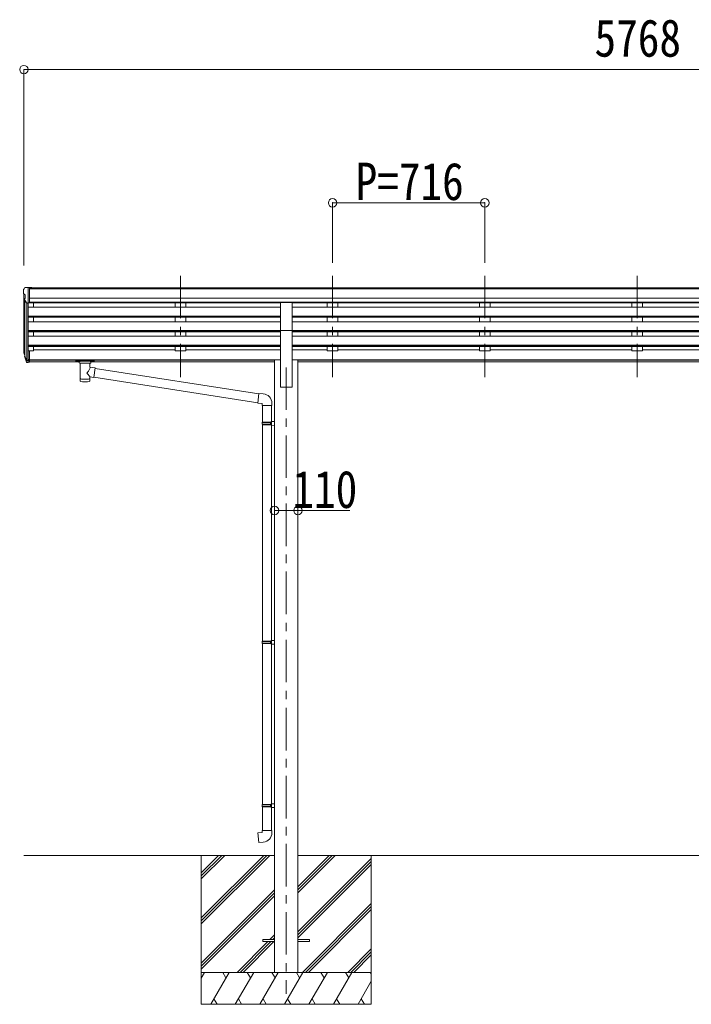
# Model space of a CAD drawing. Units: millimetres at full size, sheet at 1:40; some dimension numbers follow another scale. Extents: x -11243 to 11243, y -7760 to 7760.
# Drawn here: x 1483 to 4642, y -4819 to -192 of the extents above; entities that cross this region are included whole.
import ezdxf
from ezdxf.enums import TextEntityAlignment as Align

# ---------------------------------------------------------------- set-up
doc = ezdxf.new("R2010")
doc.units = ezdxf.units.MM
doc.header["$LTSCALE"] = 40
doc.header["$PDMODE"] = 32
doc.header["$PDSIZE"] = 40
doc.linetypes.add('CHAIN1', pattern=[8, 5, -1, 1, -1])
for name, color, linetype, lineweight in [('0-0_0', 7, 'Continuous', 9), ('0-1_本体', 5, 'CHAIN1', 9), ('0-3_ELV2', 4, 'Continuous', 9), ('0-6_OTH_LINE', 6, 'Continuous', 9), ('0-9_OUTLINE', 7, 'Continuous', 9)]:
    doc.layers.add(name, color=color, linetype=linetype, lineweight=lineweight)
doc.styles.add('ＭＳ ゴシック', font='')
doc.styles.get('ＭＳ ゴシック').set_extended_font_data('MS Gothic')

msp = doc.modelspace()

# ---------------------------------------------------------------- linework, layer by layer
at = {"layer": '0-0_0'}
for p, q in [((1502.92, -4119.47), (2681.72, -4119.47)), ((2336.92, -4119.47), (2336.92, -4819.47)), ((2336.92, -4413.65), (2631.1, -4119.47)), ((2336.92, -4427.79), (2645.24, -4119.47)), ((2336.92, -4441.93), (2659.39, -4119.47)), ((2336.92, -4229.8), (2447.25, -4119.47)), ((2336.92, -4215.66), (2433.11, -4119.47)), ((2336.92, -4201.52), (2418.97, -4119.47)), ((2792.12, -4295.1), (2967.75, -4119.47)), ((2792.12, -4280.96), (2953.61, -4119.47)), ((2792.12, -4266.82), (2939.47, -4119.47)), ((2792.12, -4119.47), (5981.72, -4119.47)), ((2792.12, -4478.95), (3136.92, -4134.15)), ((2792.12, -4493.09), (3136.92, -4148.29)), ((2792.12, -4507.23), (3136.92, -4162.43)), ((3136.92, -4119.47), (3136.92, -4819.47)), ((2336.92, -4625.78), (2681.72, -4280.98)), ((2336.92, -4639.92), (2681.72, -4295.12)), ((2336.92, -4654.06), (2681.72, -4309.27)), ((2813.73, -4669.47), (3136.92, -4346.28)), ((2827.87, -4669.47), (3136.92, -4360.42)), ((2842.02, -4669.47), (3136.92, -4374.57)), ((2505.36, -4669.47), (2650.86, -4523.97)), ((2519.51, -4669.47), (2665.01, -4523.97)), ((2533.65, -4669.47), (2679.15, -4523.97)), ((2659.86, -4514.97), (2681.72, -4493.11)), ((2674.01, -4514.97), (2681.72, -4507.25)), ((3025.86, -4669.47), (3136.92, -4558.41)), ((3040.01, -4669.47), (3136.92, -4572.55)), ((3054.15, -4669.47), (3136.92, -4586.7)), ((3136.92, -4669.47), (2336.92, -4669.47)), ((2336.92, -4696.97), (2352.8, -4669.47)), ((2381.67, -4819.47), (2468.27, -4669.47)), ((2453.27, -4695.45), (2438.27, -4669.47)), ((2497.14, -4819.47), (2583.74, -4669.47)), ((2568.74, -4695.45), (2553.74, -4669.47)), ((2612.61, -4819.47), (2699.21, -4669.47)), ((2684.21, -4695.45), (2669.21, -4669.47)), ((2728.08, -4819.47), (2814.68, -4669.47)), ((2799.68, -4695.45), (2784.68, -4669.47)), ((2843.55, -4819.47), (2930.15, -4669.47)), ((2915.15, -4695.45), (2900.15, -4669.47)), ((2959.02, -4819.47), (3045.62, -4669.47)), ((3015.62, -4669.47), (3030.62, -4695.45)), ((3131.09, -4669.47), (3136.92, -4679.57)), ((3074.49, -4819.47), (3136.92, -4711.33)), ((2396.67, -4793.49), (2411.67, -4819.47)), ((2512.14, -4793.49), (2527.14, -4819.47)), ((2627.61, -4793.49), (2642.61, -4819.47)), ((2743.08, -4793.49), (2758.08, -4819.47)), ((2858.55, -4793.49), (2873.55, -4819.47)), ((2974.02, -4793.49), (2989.02, -4819.47)), ((3089.49, -4793.49), (3104.49, -4819.47)), ((2336.92, -4819.47), (3136.92, -4819.47))]:
    msp.add_line(p, q, dxfattribs=at)
at = {"layer": '0-1_本体'}
for p, q in [((2238.92, -1395.07), (2238.92, -1872.58)), ((2238.92, -1395.07), (2238.92, -1872.58)), ((2954.92, -1395.07), (2954.92, -1872.58)), ((2954.92, -1395.07), (2954.92, -1872.58)), ((3670.92, -1395.07), (3670.92, -1872.58)), ((3670.92, -1395.07), (3670.92, -1872.58)), ((4386.92, -1395.07), (4386.92, -1872.58)), ((4386.92, -1395.07), (4386.92, -1872.58)), ((2736.92, -1825.9), (2736.92, -4769.47))]:
    msp.add_line(p, q, dxfattribs=at)
at = {"layer": '0-3_ELV2'}
for p, q in [((1500.92, -1460.18), (1500.92, -1460.81)), ((1507.83, -1451.38), (1503.77, -1457.19)), ((1510.92, -1450.81), (1508.59, -1450.96)), ((1510.92, -1450.81), (1529.42, -1450.81)), ((1522.92, -1523.8), (1522.92, -1450.81)), ((1529.42, -1450.81), (1539.42, -1450.9)), ((1529.42, -1522.8), (1529.42, -1450.81)), ((7244.42, -1452.42), (1529.42, -1452.42)), ((7244.42, -1457.63), (1529.42, -1457.63)), ((1539.42, -1452.42), (1539.42, -1450.9)), ((1502.92, -1481.39), (1502.92, -1747.83)), ((1503.46, -1482), (1508.77, -1485.07)), ((1515.3, -1521.98), (1506.3, -1506.39)), ((1507.89, -1509.16), (1507.89, -1774.54)), ((1508.92, -1485.33), (1508.92, -1501.6)), ((1516.92, -1523.32), (1516.91, -1792.97)), ((1522.92, -1523.8), (1517.71, -1523.48)), ((1529.42, -1522.8), (1522.92, -1522.8)), ((1522.92, -1523.8), (1522.92, -1748.19)), ((7244.42, -1501.16), (1529.42, -1501.16)), ((7244.42, -1519.02), (1529.42, -1519.02)), ((2709.42, -1522.26), (1529.42, -1522.26)), ((1547.92, -1522.26), (1547.92, -1542.72)), ((2213.92, -1522.26), (2213.92, -1542.72)), ((2263.92, -1522.26), (2263.92, -1542.72)), ((2709.42, -1653.24), (2709.42, -1521.44)), ((2709.42, -1521.44), (2764.42, -1521.44)), ((2764.42, -1653.24), (2764.42, -1521.44)), ((6009.42, -1522.26), (2764.42, -1522.26)), ((2929.92, -1522.26), (2929.92, -1542.72)), ((2979.92, -1522.26), (2979.92, -1542.72)), ((3645.92, -1522.26), (3645.92, -1542.72)), ((3695.92, -1522.26), (3695.92, -1542.72)), ((4361.92, -1522.26), (4361.92, -1542.72)), ((4411.92, -1522.26), (4411.92, -1542.72)), ((1522.92, -1542.72), (2709.42, -1542.72)), ((6009.42, -1542.72), (2764.42, -1542.72)), ((1522.92, -1584.6), (2709.42, -1584.6)), ((1522.92, -1586.09), (2709.42, -1586.09)), ((1522.92, -1590.41), (2709.42, -1590.41)), ((1522.92, -1611.21), (2709.42, -1611.21)), ((1547.92, -1590.41), (1547.92, -1611.21)), ((2213.92, -1590.41), (2213.92, -1611.21)), ((2263.92, -1590.41), (2263.92, -1611.21)), ((6009.42, -1584.6), (2764.42, -1584.6)), ((6009.42, -1586.09), (2764.42, -1586.09)), ((6009.42, -1590.41), (2764.42, -1590.41)), ((6009.42, -1611.21), (2764.42, -1611.21)), ((2929.92, -1590.41), (2929.92, -1611.21)), ((2979.92, -1590.41), (2979.92, -1611.21)), ((3645.92, -1590.41), (3645.92, -1611.21)), ((3695.92, -1590.41), (3695.92, -1611.21)), ((4361.92, -1590.41), (4361.92, -1611.21)), ((4411.92, -1590.41), (4411.92, -1611.21)), ((1522.92, -1653.09), (2709.42, -1653.09)), ((1522.92, -1654.58), (2709.42, -1654.58)), ((1522.92, -1658.9), (2709.42, -1658.9)), ((1547.92, -1679.7), (1547.92, -1658.9)), ((2213.92, -1658.9), (2213.92, -1679.7)), ((2263.92, -1658.9), (2263.92, -1679.7)), ((2709.42, -1653.24), (2709.42, -1919.47)), ((2709.42, -1653.24), (2764.42, -1653.24)), ((6009.42, -1653.09), (2764.42, -1653.09)), ((2764.42, -1653.24), (2764.42, -1919.47)), ((6009.42, -1654.58), (2764.42, -1654.58)), ((6009.42, -1658.9), (2764.42, -1658.9)), ((2929.92, -1658.9), (2929.92, -1679.7)), ((2979.92, -1658.9), (2979.92, -1679.7)), ((3645.92, -1658.9), (3645.92, -1679.7)), ((3695.92, -1658.9), (3695.92, -1679.7)), ((4361.92, -1658.9), (4361.92, -1679.7)), ((4411.92, -1658.9), (4411.92, -1679.7)), ((1522.92, -1679.7), (2709.42, -1679.7)), ((6009.42, -1679.7), (2764.42, -1679.7)), ((1522.92, -1721.58), (2709.42, -1721.58)), ((1522.92, -1723.08), (2709.42, -1723.08)), ((1522.92, -1727.39), (2709.42, -1727.39)), ((1522.92, -1748.19), (1522.92, -1802.97)), ((1529.42, -1748.19), (1522.92, -1748.19)), ((1529.42, -1748.19), (1529.42, -1802.23)), ((1547.92, -1748.83), (1529.42, -1748.83)), ((1547.92, -1727.39), (1547.92, -1748.83)), ((1547.92, -1743.88), (2213.92, -1743.88)), ((2213.92, -1727.39), (2213.92, -1748.83)), ((2263.92, -1748.83), (2213.92, -1748.83)), ((2263.92, -1727.39), (2263.92, -1748.83)), ((2263.92, -1743.88), (2709.42, -1743.88)), ((6009.42, -1721.58), (2764.42, -1721.58)), ((6009.42, -1723.08), (2764.42, -1723.08)), ((6009.42, -1727.39), (2764.42, -1727.39)), ((2929.92, -1743.88), (2764.42, -1743.88)), ((2929.92, -1727.39), (2929.92, -1748.83)), ((2979.92, -1748.83), (2929.92, -1748.83)), ((2979.92, -1727.39), (2979.92, -1748.83)), ((3645.92, -1743.88), (2979.92, -1743.88)), ((3645.92, -1727.39), (3645.92, -1748.83)), ((3695.92, -1748.83), (3645.92, -1748.83)), ((3695.92, -1727.39), (3695.92, -1748.83)), ((4361.92, -1743.88), (3695.92, -1743.88)), ((4361.92, -1727.39), (4361.92, -1748.83)), ((4411.92, -1748.83), (4361.92, -1748.83)), ((4411.92, -1727.39), (4411.92, -1748.83)), ((5077.92, -1743.88), (4411.92, -1743.88)), ((1504.02, -1762.38), (1507.89, -1770.33)), ((1504.62, -1761.01), (1507.89, -1768.07)), ((1506.33, -1773.66), (1506.67, -1778.06)), ((1506.67, -1778.06), (1515.48, -1801.61)), ((1507.29, -1777.5), (1515.48, -1793.68)), ((1516.49, -1792.55), (1508.73, -1777.14)), ((1522.92, -1793.23), (1517.79, -1793.23)), ((1522.92, -1795.03), (1518.08, -1795.03)), ((1522.92, -1802.97), (1518.08, -1802.97)), ((1529.42, -1788.33), (1522.92, -1788.33)), ((1529.42, -1793.21), (1522.92, -1793.21)), ((1529.42, -1802.23), (1522.92, -1802.23)), ((1529.42, -1790.9), (2681.72, -1790.9)), ((1529.42, -1792.29), (2681.72, -1792.29)), ((1763.42, -1799.98), (1529.42, -1799.98)), ((2681.72, -1799.98), (1817.42, -1799.98)), ((2681.72, -1790.47), (2681.72, -4669.47)), ((2681.72, -1790.47), (2709.42, -1790.47)), ((2792.12, -1790.47), (2764.42, -1790.47)), ((2792.12, -1790.47), (2792.12, -4669.47)), ((5981.72, -1790.9), (2792.12, -1790.9)), ((5981.72, -1792.29), (2792.12, -1792.29)), ((5981.72, -1799.98), (2792.12, -1799.98)), ((2709.42, -1919.47), (2764.42, -1919.47)), ((2626.92, -4514.97), (2681.72, -4514.97)), ((2792.12, -4514.97), (2846.92, -4514.97)), ((2792.12, -4523.97), (2846.92, -4523.97)), ((2846.92, -4514.97), (2846.92, -4523.97))]:
    msp.add_line(p, q, dxfattribs=at)
msp.add_lwpolyline([(2626.92, -4514.97), (2626.92, -4523.97), (2681.72, -4523.97)], dxfattribs=at)
for centre, radius, start, end in [((1503.92, -1460.18), 3, 93, 180), ((1702.92, -1460.81), 202, 180, 184.94904), ((1507.83, -1477.63), 6.18, 185.7035, 224.99897), ((1508.65, -1451.95), 1, 93.5, 145), ((1508.89, -1504.89), 3, 94.7167, 210), ((1508.62, -1501.6), 0.3, 274.7167, 0), ((1508.62, -1485.33), 0.3, 0, 60), ((1517.9, -1520.48), 3, 210, 266.5), ((1532.11, -1753.27), 29.53, 186.50806, 197.98144), ((1533.51, -1751.51), 30.41, 187.1552, 198.19734)]:
    msp.add_arc(centre, radius, start, end, dxfattribs=at)
for centre, major_axis, ratio, start_param, end_param in [((1591.57, -1753.7), (-89.06, 1.43), 0.57596, 6.1962358, 6.3678173), ((1590.78, -1747.02), (87.93, 4.42), 0.541684, 3.0659337, 3.2228513), ((1507.63, -1773.66), (1.3, 0), 0.90356, 1.3700892, 3.347195), ((1593.55, -1757.47), (-89.07, 0), 0.90356, 0.2056023, 0.2515348), ((1592.84, -1753.6), (-88.05, 0), 0.90356, 0.2662965, 0.3003836), ((1518.08, -1792.32), (-3, 0), 0.90356, 0.5235988, 1.5707963), ((1518.08, -1800.26), (3, 0), 0.90356, 3.6651914, 4.712389), ((1517.79, -1791.87), (-1.5, 0), 0.90356, 0.5235988, 1.5707963)]:
    msp.add_ellipse(centre, major_axis=major_axis, ratio=ratio, start_param=start_param, end_param=end_param, dxfattribs=at)
at = {"layer": '0-6_OTH_LINE'}
for p, q in [((1502.92, -426.62), (1502.92, -1347.83)), ((1502.92, -426.62), (7270.92, -426.62)), ((2954.92, -1052.42), (2954.92, -1334.87)), ((2954.92, -1052.42), (3670.92, -1052.42)), ((3670.92, -1052.42), (3670.92, -1334.87)), ((2681.72, -2499.02), (2792.12, -2499.02))]:
    msp.add_line(p, q, dxfattribs=at)
at = {"layer": '0-6_OTH_LINE', "lineweight": 18}
msp.add_line((2792.12, -2499.02), (3036.01, -2499.02), dxfattribs=at)
at = {"layer": '0-6_OTH_LINE'}
for p in [(1502.92, -426.62), (2954.92, -1052.42), (3670.92, -1052.42), (2681.72, -2499.02), (2792.12, -2499.02)]:
    msp.add_point(p, dxfattribs=at)
at = {"layer": '0-9_OUTLINE'}
for p, q in [((1746.92, -1793.07), (1746.92, -1798.83)), ((1748.92, -1792.41), (1831.92, -1792.41)), ((1748.92, -1794.59), (1831.92, -1794.59)), ((1748.92, -1799.49), (1763.42, -1799.49)), ((1763.42, -1805.14), (1763.42, -1798.59)), ((1817.42, -1805.14), (1817.42, -1798.59)), ((1817.42, -1799.49), (1831.92, -1799.49)), ((1833.92, -1793.07), (1833.92, -1798.83)), ((1767.52, -1806.06), (1767.51, -1891.5)), ((1813.32, -1824.8), (1813.32, -1806.06)), ((1838.54, -1828.71), (1813.32, -1824.8)), ((1838.54, -1828.71), (1831.52, -1873.97)), ((2607.53, -1950.07), (1838.23, -1830.72)), ((1813.34, -1891.5), (1813.32, -1870.83)), ((1813.32, -1871.14), (1831.52, -1873.97)), ((2603.86, -1992), (1831.79, -1872.23)), ((2628.53, -1949.95), (2607.7, -1948.12)), ((2623.61, -2005.69), (2669.61, -2005.69)), ((2625.72, -2005.69), (2625.72, -2083.54)), ((2667.72, -2005.69), (2667.72, -2080.98)), ((2669.61, -2005.69), (2669.61, -1994.78)), ((2665.72, -2081.04), (2681.72, -2080.57)), ((2665.72, -2083.04), (2665.72, -2081.04)), ((2681.72, -2080.57), (2681.72, -2098.51)), ((2623.72, -2085.54), (2624.72, -2083.54)), ((2623.72, -2085.54), (2667.72, -2085.54)), ((2623.72, -2085.54), (2623.72, -2093.54)), ((2623.72, -2093.54), (2667.72, -2093.54)), ((2623.72, -2093.54), (2624.72, -2095.54)), ((2624.72, -2083.54), (2667.72, -2083.54)), ((2624.72, -2095.54), (2667.72, -2095.54)), ((2625.72, -2095.54), (2625.72, -3112.23)), ((2663.25, -2085.54), (2662.82, -2083.54)), ((2665.72, -2083.04), (2667.72, -2083.04)), ((2665.72, -2098.04), (2665.72, -2096.04)), ((2665.72, -2098.04), (2681.72, -2098.51)), ((2667.72, -2098.1), (2667.72, -3109.67)), ((2623.72, -3114.23), (2624.72, -3112.23)), ((2623.72, -3114.23), (2667.72, -3114.23)), ((2623.72, -3114.23), (2623.72, -3122.23)), ((2623.72, -3122.23), (2667.72, -3122.23)), ((2623.72, -3122.23), (2624.72, -3124.23)), ((2624.72, -3112.23), (2667.72, -3112.23)), ((2624.72, -3124.23), (2667.72, -3124.23)), ((2625.72, -3124.23), (2625.72, -3879.91)), ((2663.25, -3114.23), (2662.82, -3112.23)), ((2665.72, -3109.73), (2681.72, -3109.26)), ((2665.72, -3111.73), (2665.72, -3109.73)), ((2665.72, -3111.73), (2667.72, -3111.73)), ((2665.72, -3126.73), (2665.72, -3124.73)), ((2665.72, -3126.73), (2681.72, -3127.2)), ((2667.72, -3126.78), (2667.72, -3877.35)), ((2681.72, -3109.26), (2681.72, -3127.2)), ((2623.72, -3881.91), (2624.72, -3879.91)), ((2623.72, -3881.91), (2667.72, -3881.91)), ((2623.72, -3881.91), (2623.72, -3889.91)), ((2624.72, -3879.91), (2667.72, -3879.91)), ((2663.25, -3881.91), (2662.82, -3879.91)), ((2665.72, -3877.41), (2681.72, -3876.94)), ((2665.72, -3879.41), (2665.72, -3877.41)), ((2665.72, -3879.41), (2667.72, -3879.41)), ((2681.72, -3876.94), (2681.72, -3894.88)), ((2623.72, -3889.91), (2667.72, -3889.91)), ((2623.72, -3889.91), (2624.72, -3891.91)), ((2624.72, -3891.91), (2667.72, -3891.91)), ((2625.72, -3891.91), (2625.72, -4001.91)), ((2665.72, -3894.41), (2665.72, -3892.41)), ((2665.72, -3894.41), (2681.72, -3894.88)), ((2667.72, -3894.47), (2667.72, -4001.91)), ((2623.72, -4001.91), (2669.72, -4001.91)), ((2623.72, -4011.91), (2623.72, -4001.91)), ((2669.72, -4001.91), (2669.72, -4012.83))]:
    msp.add_line(p, q, dxfattribs=at)
for points in [[(1746.92, -1793.07), (1746.96, -1792.88), (1747.04, -1792.74), (1747.14, -1792.65), (1747.24, -1792.58), (1747.36, -1792.54), (1747.66, -1792.48), (1748.15, -1792.43), (1748.69, -1792.41), (1748.92, -1792.41)], [(1746.92, -1798.83), (1746.96, -1799.02), (1747.04, -1799.16), (1747.14, -1799.25), (1747.24, -1799.32), (1747.36, -1799.36), (1747.66, -1799.42), (1748.15, -1799.47), (1748.69, -1799.49), (1748.92, -1799.49)], [(1831.92, -1792.41), (1832.28, -1792.41), (1832.81, -1792.44), (1833.25, -1792.49), (1833.56, -1792.57), (1833.73, -1792.66), (1833.85, -1792.8), (1833.92, -1792.98), (1833.92, -1793.07)], [(1831.92, -1799.49), (1832.28, -1799.49), (1832.81, -1799.46), (1833.25, -1799.41), (1833.56, -1799.33), (1833.73, -1799.24), (1833.85, -1799.1), (1833.92, -1798.92), (1833.92, -1798.83)], [(2607.7, -1948.12), (2603.69, -1993.95), (2623.61, -1995.69), (2623.61, -2005.69)], [(2663.25, -2085.54), (2663.25, -2093.54), (2662.82, -2095.54)], [(2665.72, -2096.04), (2667.72, -2096.04), (2667.72, -2083.04)], [(2663.25, -3114.23), (2663.25, -3122.23), (2662.82, -3124.23)], [(2665.72, -3124.73), (2667.72, -3124.73), (2667.72, -3111.73)], [(2663.25, -3881.91), (2663.25, -3889.91), (2662.82, -3891.91)], [(2665.72, -3892.41), (2667.72, -3892.41), (2667.72, -3879.41)], [(2628.64, -4057.66), (2607.81, -4059.48), (2603.8, -4013.66), (2623.72, -4011.91)]]:
    msp.add_lwpolyline(points, dxfattribs=at)
for centre, start, end in [((2624.61, -1994.78), 0, 85), ((2624.72, -4012.83), 275, 0)]:
    msp.add_arc(centre, 45, start, end, dxfattribs=at)
for centre, major_axis, ratio, start_param, end_param in [((1748.92, -1794.8), (2, 0), 0.109601, 3.1415927, 4.712389), ((1790.42, -1798.59), (27, 0), 0.070066, 6.2831853, 9.424778), ((1801.42, -1802.57), (16, 0), 0.361356, 6.2636979, 6.2831853), ((1831.92, -1794.8), (2, 0), 0.109601, 4.712389, 6.2831853), ((1790.42, -1805.05), (27.06, 0), 0.069685, 3.1415927, 6.2831853), ((1790.42, -1851.34), (-22.81, -26.62), 0.234429, 1.6855472, 3.1268519), ((1790.42, -1891.5), (22.92, 0), 0.101955, 3.1415499, 6.2833984), ((1790.42, -1879.06), (22.91, 0), 0.122865, 3.1415927, 6.2831853), ((1792.97, -1848.69), (20.32, -22.25), 0.045535, 0.0389954, 1.3075346)]:
    msp.add_ellipse(centre, major_axis=major_axis, ratio=ratio, start_param=start_param, end_param=end_param, dxfattribs=at)

# ---------------------------------------------------------------- texts
at = {"layer": '0-6_OTH_LINE', "color": 7, "style": 'ＭＳ ゴシック', "width": 0.85}
for s, p in [('5768', (4186.92, -418.62)), ('P=716', (3062.92, -1092.42)), ('110', (2765.7, -2539.71))]:
    msp.add_text(s, height=176, dxfattribs=at).set_placement(p, align=Align.BOTTOM_LEFT)

doc.saveas('drawing.dxf')
